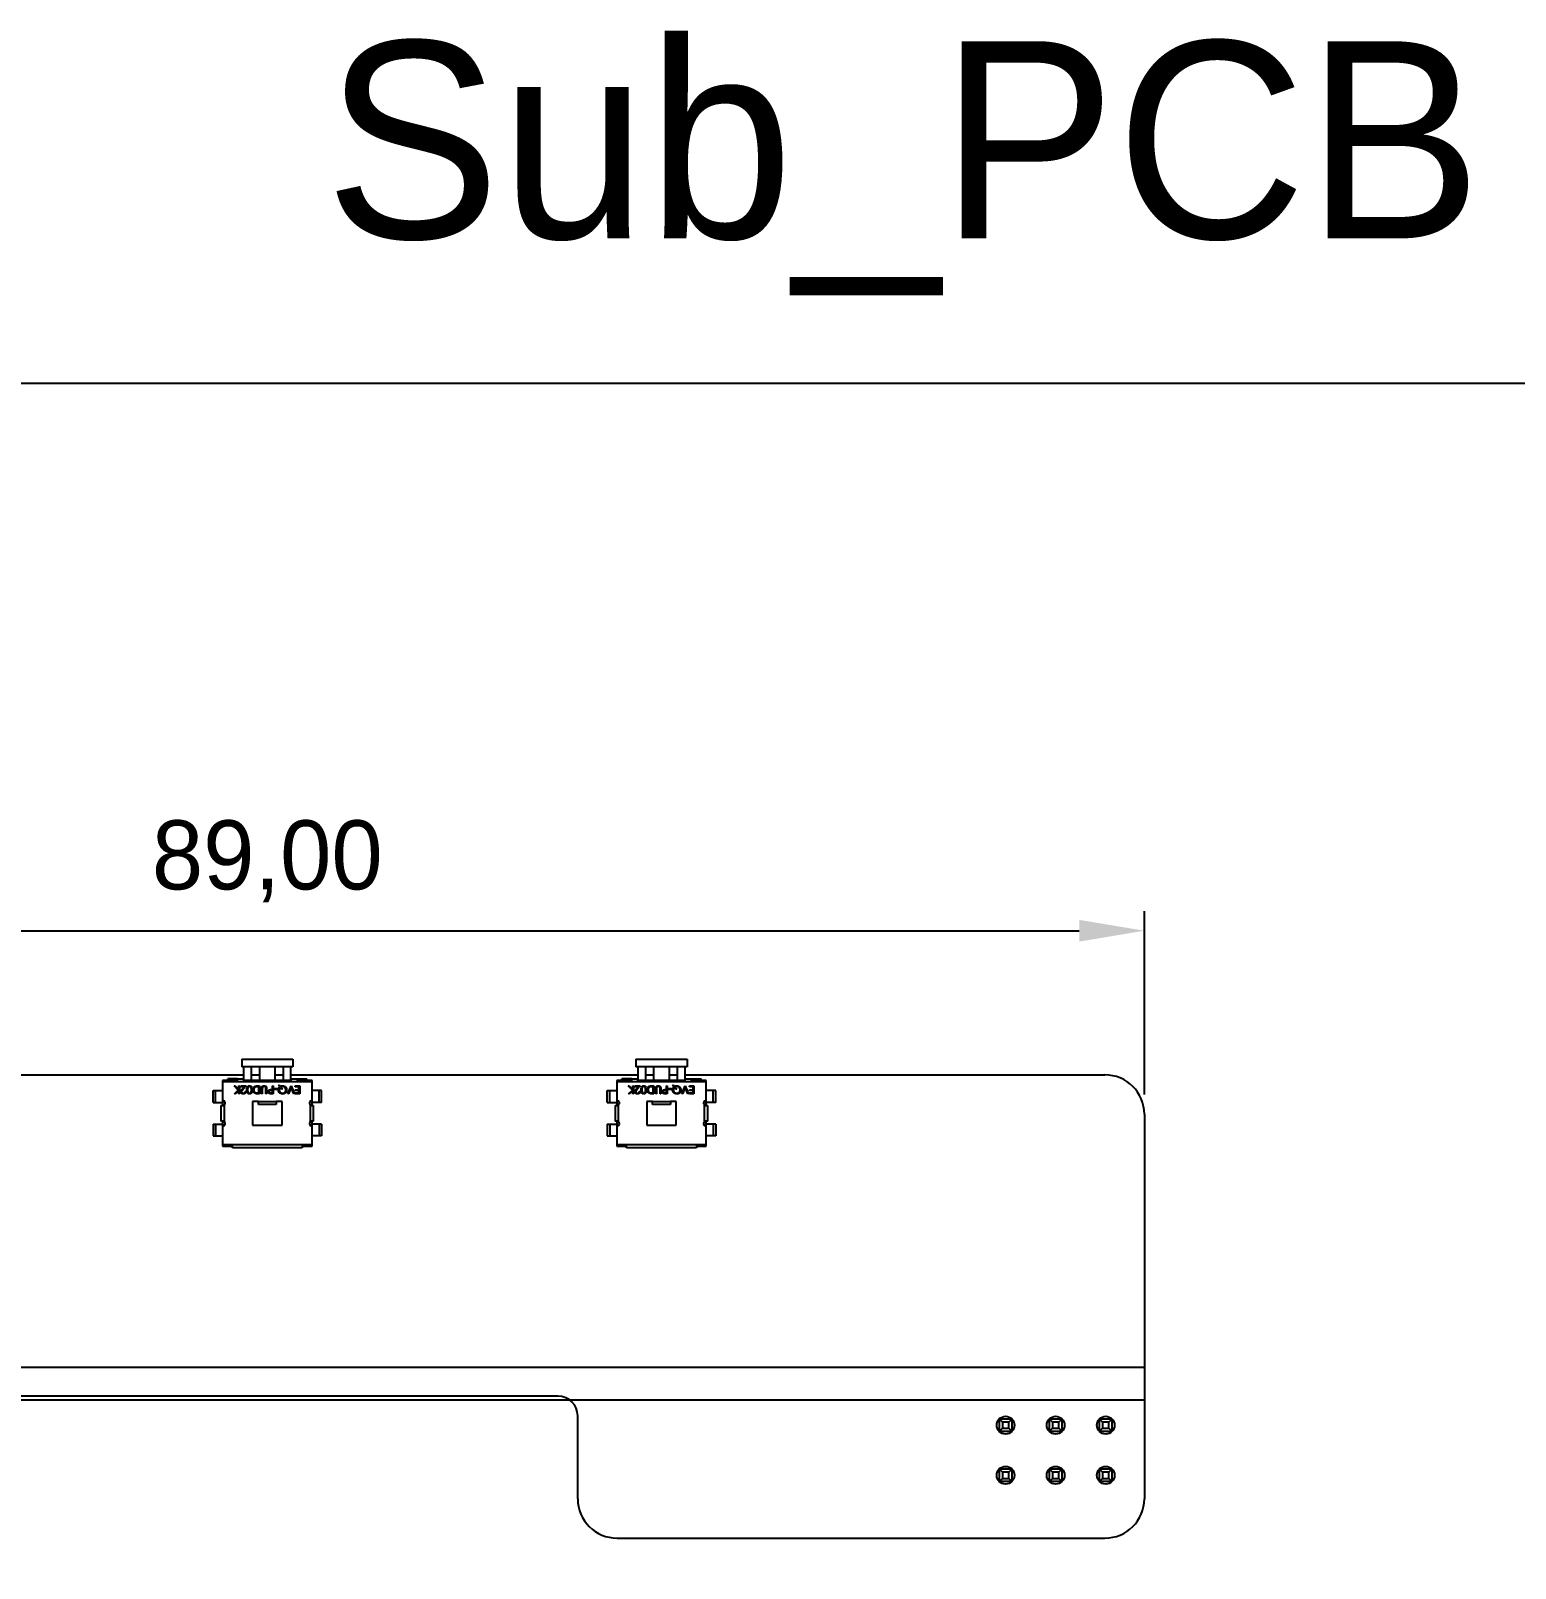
# Model space of a CAD drawing. Header units: millimetres. Extents: x -2 to 238, y 68 to 221.
# Drawn here: x 73.5 to 148.8, y 143.1 to 221.1 of the extents above; entities that cross this region are included whole.
import ezdxf

# ---------------------------------------------------------------- set-up
doc = ezdxf.new("R2010")
doc.units = ezdxf.units.MM
doc.header["$PDSIZE"] = -1
doc.linetypes.add('SLD-Solid', pattern=[0])
doc.styles.get("Standard").update_dxf_attribs({"font": 'GOTHIC.TTF'})
doc.dimstyles.new('ISO-25', dxfattribs={"dimtxt": 2.5, "dimasz": 2.5, "dimexe": 1.25, "dimexo": 0.625, "dimtad": 1, "dimtxsty": 'STANDARD', "dimcen": 2.5, "dimadec": 0, "dimazin": 0, "dimtfac": 1, "dimtmove": 0, "dimatfit": 3, "dimfxl": 1, "dimarcsym": 0})

# ---------------------------------------------------------------- blocks, each defined once
blk = doc.blocks.new('*D3')
at = {"color": 0, "lineweight": -2, "transparency": 16777216}
for p, q in [((40.992, 167.112), (40.992, 176.424)), ((129.992, 167.112), (129.992, 176.424)), ((44.294, 175.424), (126.69, 175.424))]:
    blk.add_line(p, q, dxfattribs=at)
at = {"color": 0, "transparency": 16777216}
for points in [[(44.294, 175.974), (44.294, 174.874), (40.992, 175.424)], [(126.69, 175.974), (126.69, 174.874), (129.992, 175.424)]]:
    blk.add_solid(points, dxfattribs=at)
at = {"layer": 'Defpoints', "color": 0, "transparency": 16777216}
for p in [(129.992, 175.424), (40.992, 166.112), (129.992, 166.112)]:
    blk.add_point(p, dxfattribs=at)
at = {"color": 0, "transparency": 16777216, "insert": (85.492, 178.947), "char_height": 3.5, "attachment_point": 5}
blk.add_mtext('89,00', dxfattribs=at)

msp = doc.modelspace()

# ---------------------------------------------------------------- linework, layer by layer
at = {"color": 7, "linetype": 'SLD-Solid', "lineweight": 25}
for p, q in [((84.192, 168.912), (86.792, 168.912)), ((84.192, 168.912), (84.192, 168.512)), ((86.792, 168.512), (84.192, 168.512)), ((84.292, 168.512), (84.292, 167.832)), ((84.692, 167.832), (84.692, 168.512)), ((85.092, 168.512), (85.092, 167.832)), ((85.892, 167.832), (85.892, 168.512)), ((86.292, 168.512), (86.292, 167.832)), ((86.692, 167.832), (86.692, 168.512)), ((86.792, 168.912), (86.792, 168.512)), ((104.192, 168.912), (106.792, 168.912)), ((104.192, 168.912), (104.192, 168.512)), ((106.792, 168.512), (104.192, 168.512)), ((104.292, 168.512), (104.292, 167.832)), ((104.692, 167.832), (104.692, 168.512)), ((105.092, 168.512), (105.092, 167.832)), ((105.892, 167.832), (105.892, 168.512)), ((106.292, 168.512), (106.292, 167.832)), ((106.692, 167.832), (106.692, 168.512)), ((106.792, 168.912), (106.792, 168.512)), ((66.692, 168.112), (84.292, 168.112)), ((83.982, 167.832), (83.222, 167.832)), ((83.222, 167.832), (83.222, 167.752)), ((83.222, 167.752), (83.222, 166.802)), ((83.982, 167.752), (83.222, 167.752)), ((83.482, 167.832), (83.482, 167.912)), ((83.982, 167.912), (83.482, 167.912)), ((83.982, 167.752), (83.982, 167.912)), ((83.982, 167.912), (84.282, 167.912)), ((84.282, 167.752), (83.982, 167.752)), ((84.282, 167.912), (84.282, 167.752)), ((86.702, 167.832), (84.282, 167.832)), ((86.702, 167.752), (84.282, 167.752)), ((84.692, 168.112), (85.092, 168.112)), ((85.892, 168.112), (86.292, 168.112)), ((86.692, 168.112), (104.292, 168.112)), ((86.702, 167.752), (86.702, 167.912)), ((86.702, 167.912), (87.002, 167.912)), ((87.002, 167.752), (86.702, 167.752)), ((87.002, 167.912), (87.002, 167.752)), ((87.002, 167.912), (87.502, 167.912)), ((87.762, 167.832), (87.002, 167.832)), ((87.762, 167.752), (87.002, 167.752)), ((87.502, 167.832), (87.502, 167.912)), ((87.762, 167.752), (87.762, 167.832)), ((87.762, 166.802), (87.762, 167.752)), ((103.982, 167.832), (103.222, 167.832)), ((103.222, 167.832), (103.222, 167.752)), ((103.222, 167.752), (103.222, 166.802)), ((103.982, 167.752), (103.222, 167.752)), ((103.482, 167.832), (103.482, 167.912)), ((103.982, 167.912), (103.482, 167.912)), ((103.982, 167.912), (104.282, 167.912)), ((103.982, 167.752), (103.982, 167.912)), ((104.282, 167.752), (103.982, 167.752)), ((104.282, 167.912), (104.282, 167.752)), ((106.702, 167.832), (104.282, 167.832)), ((106.702, 167.752), (104.282, 167.752)), ((104.692, 168.112), (105.092, 168.112)), ((105.892, 168.112), (106.292, 168.112)), ((106.692, 168.112), (127.992, 168.112)), ((106.702, 167.912), (107.002, 167.912)), ((106.702, 167.752), (106.702, 167.912)), ((107.002, 167.752), (106.702, 167.752)), ((107.002, 167.912), (107.002, 167.752)), ((107.002, 167.912), (107.502, 167.912)), ((107.762, 167.832), (107.002, 167.832)), ((107.762, 167.752), (107.002, 167.752)), ((107.502, 167.832), (107.502, 167.912)), ((107.762, 167.752), (107.762, 167.832)), ((107.762, 166.802), (107.762, 167.752)), ((82.74, 166.712), (82.74, 167.312)), ((82.74, 167.312), (82.87, 167.312)), ((82.87, 166.712), (82.87, 167.312)), ((82.87, 167.312), (83.222, 167.312)), ((83.805, 167.552), (83.853, 167.552)), ((84.017, 167.332), (83.805, 167.552)), ((83.821, 167.152), (84.017, 167.332)), ((83.872, 167.152), (83.821, 167.152)), ((83.853, 167.552), (84.039, 167.359)), ((84.039, 167.304), (83.872, 167.152)), ((84.039, 167.359), (84.039, 167.552)), ((84.039, 167.552), (84.074, 167.552)), ((84.039, 167.152), (84.039, 167.304)), ((84.074, 167.152), (84.039, 167.152)), ((84.074, 167.552), (84.074, 167.152)), ((84.146, 167.552), (84.418, 167.552)), ((84.146, 167.511), (84.146, 167.552)), ((84.332, 167.511), (84.146, 167.511)), ((84.232, 167.404), (84.332, 167.511)), ((84.418, 167.552), (84.263, 167.386)), ((84.367, 167.275), (84.403, 167.275)), ((84.976, 167.552), (85.1, 167.552)), ((85.064, 167.511), (85.018, 167.511)), ((85.1, 167.152), (85.019, 167.152)), ((85.036, 167.193), (85.064, 167.193)), ((85.064, 167.193), (85.064, 167.511)), ((85.1, 167.552), (85.1, 167.152)), ((85.203, 167.152), (85.203, 167.394)), ((85.239, 167.152), (85.203, 167.152)), ((85.239, 167.392), (85.239, 167.152)), ((85.423, 167.152), (85.423, 167.392)), ((85.459, 167.152), (85.423, 167.152)), ((85.459, 167.394), (85.459, 167.152)), ((85.678, 167.193), (85.751, 167.193)), ((85.751, 167.326), (85.681, 167.327)), ((85.787, 167.152), (85.709, 167.152)), ((85.723, 167.367), (85.751, 167.367)), ((85.751, 167.367), (85.751, 167.552)), ((85.751, 167.552), (85.787, 167.552)), ((85.751, 167.193), (85.751, 167.326)), ((85.787, 167.552), (85.787, 167.152)), ((85.854, 167.378), (85.854, 167.419)), ((85.854, 167.419), (86.008, 167.419)), ((86.008, 167.378), (85.854, 167.378)), ((86.008, 167.419), (86.008, 167.378)), ((86.059, 167.583), (86.104, 167.583)), ((86.121, 167.507), (86.059, 167.583)), ((86.104, 167.583), (86.148, 167.528)), ((86.218, 167.388), (86.145, 167.478)), ((86.173, 167.498), (86.263, 167.388)), ((86.263, 167.388), (86.218, 167.388)), ((86.526, 167.152), (86.695, 167.552)), ((86.564, 167.152), (86.526, 167.152)), ((86.698, 167.467), (86.564, 167.152)), ((86.695, 167.552), (86.7, 167.552)), ((86.831, 167.152), (86.698, 167.467)), ((86.7, 167.552), (86.869, 167.152)), ((86.869, 167.152), (86.831, 167.152)), ((86.91, 167.511), (86.91, 167.552)), ((86.91, 167.552), (87.136, 167.552)), ((87.1, 167.511), (86.91, 167.511)), ((86.91, 167.357), (87.1, 167.357)), ((86.91, 167.316), (86.91, 167.357)), ((87.1, 167.316), (86.91, 167.316)), ((86.91, 167.193), (87.1, 167.193)), ((86.91, 167.152), (86.91, 167.193)), ((87.136, 167.152), (86.91, 167.152)), ((87.1, 167.357), (87.1, 167.511)), ((87.1, 167.193), (87.1, 167.316)), ((87.136, 167.552), (87.136, 167.152)), ((88.115, 167.312), (87.762, 167.312)), ((88.115, 166.712), (88.115, 167.312)), ((88.245, 167.312), (88.115, 167.312)), ((88.245, 166.712), (88.245, 167.312)), ((102.74, 166.712), (102.74, 167.312)), ((102.74, 167.312), (102.87, 167.312)), ((102.87, 166.712), (102.87, 167.312)), ((102.87, 167.312), (103.222, 167.312)), ((103.805, 167.552), (103.853, 167.552)), ((104.017, 167.332), (103.805, 167.552)), ((103.821, 167.152), (104.017, 167.332)), ((103.872, 167.152), (103.821, 167.152)), ((103.853, 167.552), (104.039, 167.359)), ((104.039, 167.304), (103.872, 167.152)), ((104.039, 167.359), (104.039, 167.552)), ((104.039, 167.552), (104.074, 167.552)), ((104.039, 167.152), (104.039, 167.304)), ((104.074, 167.152), (104.039, 167.152)), ((104.074, 167.552), (104.074, 167.152)), ((104.146, 167.552), (104.418, 167.552)), ((104.146, 167.511), (104.146, 167.552)), ((104.332, 167.511), (104.146, 167.511)), ((104.232, 167.404), (104.332, 167.511)), ((104.418, 167.552), (104.263, 167.386)), ((104.367, 167.275), (104.403, 167.275)), ((104.976, 167.552), (105.1, 167.552)), ((105.064, 167.511), (105.018, 167.511)), ((105.1, 167.152), (105.019, 167.152)), ((105.036, 167.193), (105.064, 167.193)), ((105.064, 167.193), (105.064, 167.511)), ((105.1, 167.552), (105.1, 167.152)), ((105.203, 167.152), (105.203, 167.394)), ((105.239, 167.152), (105.203, 167.152)), ((105.239, 167.392), (105.239, 167.152)), ((105.423, 167.152), (105.423, 167.392)), ((105.459, 167.152), (105.423, 167.152)), ((105.459, 167.394), (105.459, 167.152)), ((105.678, 167.193), (105.751, 167.193)), ((105.751, 167.326), (105.681, 167.327)), ((105.787, 167.152), (105.709, 167.152)), ((105.723, 167.367), (105.751, 167.367)), ((105.751, 167.367), (105.751, 167.552)), ((105.751, 167.552), (105.787, 167.552)), ((105.751, 167.193), (105.751, 167.326)), ((105.787, 167.552), (105.787, 167.152)), ((105.854, 167.378), (105.854, 167.419)), ((105.854, 167.419), (106.008, 167.419)), ((106.008, 167.378), (105.854, 167.378)), ((106.008, 167.419), (106.008, 167.378)), ((106.059, 167.583), (106.104, 167.583)), ((106.121, 167.507), (106.059, 167.583)), ((106.104, 167.583), (106.148, 167.528)), ((106.218, 167.388), (106.145, 167.478)), ((106.173, 167.498), (106.263, 167.388)), ((106.263, 167.388), (106.218, 167.388)), ((106.526, 167.152), (106.695, 167.552)), ((106.564, 167.152), (106.526, 167.152)), ((106.698, 167.467), (106.564, 167.152)), ((106.695, 167.552), (106.7, 167.552)), ((106.831, 167.152), (106.698, 167.467)), ((106.7, 167.552), (106.869, 167.152)), ((106.869, 167.152), (106.831, 167.152)), ((106.91, 167.511), (106.91, 167.552)), ((106.91, 167.552), (107.136, 167.552)), ((107.1, 167.511), (106.91, 167.511)), ((106.91, 167.357), (107.1, 167.357)), ((106.91, 167.316), (106.91, 167.357)), ((107.1, 167.316), (106.91, 167.316)), ((106.91, 167.193), (107.1, 167.193)), ((106.91, 167.152), (106.91, 167.193)), ((107.136, 167.152), (106.91, 167.152)), ((107.1, 167.357), (107.1, 167.511)), ((107.1, 167.193), (107.1, 167.316)), ((107.136, 167.552), (107.136, 167.152)), ((108.115, 167.312), (107.762, 167.312)), ((108.115, 166.712), (108.115, 167.312)), ((108.245, 167.312), (108.115, 167.312)), ((108.245, 166.712), (108.245, 167.312)), ((82.74, 166.712), (82.87, 166.712)), ((82.87, 166.712), (83.222, 166.712)), ((83.142, 166.562), (83.142, 165.762)), ((83.142, 166.562), (83.262, 166.562)), ((83.222, 166.802), (83.222, 166.562)), ((83.262, 166.802), (83.222, 166.802)), ((83.302, 166.573), (83.302, 165.751)), ((83.342, 166.722), (83.342, 166.642)), ((85.042, 166.762), (84.742, 166.762)), ((84.742, 166.762), (84.742, 165.562)), ((85.042, 166.762), (85.942, 166.762)), ((85.042, 166.602), (85.042, 166.762)), ((85.942, 166.602), (85.042, 166.602)), ((86.242, 166.762), (85.942, 166.762)), ((85.942, 166.762), (85.942, 166.602)), ((86.242, 165.562), (86.242, 166.762)), ((87.642, 166.642), (87.642, 166.722)), ((87.682, 165.751), (87.682, 166.573)), ((87.762, 166.802), (87.722, 166.802)), ((87.722, 166.562), (87.842, 166.562)), ((87.762, 166.562), (87.762, 166.802)), ((88.115, 166.712), (87.762, 166.712)), ((87.842, 165.762), (87.842, 166.562)), ((88.245, 166.712), (88.115, 166.712)), ((102.74, 166.712), (102.87, 166.712)), ((102.87, 166.712), (103.222, 166.712)), ((103.142, 166.562), (103.142, 165.762)), ((103.142, 166.562), (103.262, 166.562)), ((103.222, 166.802), (103.222, 166.562)), ((103.262, 166.802), (103.222, 166.802)), ((103.302, 166.573), (103.302, 165.751)), ((103.342, 166.722), (103.342, 166.642)), ((105.042, 166.762), (104.742, 166.762)), ((104.742, 166.762), (104.742, 165.562)), ((105.042, 166.762), (105.942, 166.762)), ((105.042, 166.602), (105.042, 166.762)), ((105.942, 166.602), (105.042, 166.602)), ((106.242, 166.762), (105.942, 166.762)), ((105.942, 166.762), (105.942, 166.602)), ((106.242, 165.562), (106.242, 166.762)), ((107.642, 166.642), (107.642, 166.722)), ((107.682, 165.751), (107.682, 166.573)), ((107.762, 166.802), (107.722, 166.802)), ((107.722, 166.562), (107.842, 166.562)), ((107.762, 166.562), (107.762, 166.802)), ((108.115, 166.712), (107.762, 166.712)), ((107.842, 165.762), (107.842, 166.562)), ((108.245, 166.712), (108.115, 166.712)), ((82.74, 165.612), (82.74, 165.012)), ((82.74, 165.612), (82.87, 165.612)), ((82.87, 165.612), (82.87, 165.012)), ((82.87, 165.612), (83.222, 165.612)), ((83.262, 165.762), (83.142, 165.762)), ((83.222, 165.762), (83.222, 165.522)), ((83.222, 165.522), (83.222, 164.572)), ((83.222, 165.522), (83.262, 165.522)), ((83.342, 165.682), (83.342, 165.602)), ((84.742, 165.562), (86.242, 165.562)), ((87.642, 165.602), (87.642, 165.682)), ((87.842, 165.762), (87.722, 165.762)), ((87.722, 165.522), (87.762, 165.522)), ((87.762, 165.522), (87.762, 165.762)), ((88.115, 165.612), (87.762, 165.612)), ((87.762, 164.572), (87.762, 165.522)), ((88.115, 165.612), (88.115, 165.012)), ((88.245, 165.612), (88.115, 165.612)), ((88.245, 165.612), (88.245, 165.012)), ((102.74, 165.612), (102.74, 165.012)), ((102.74, 165.612), (102.87, 165.612)), ((102.87, 165.612), (102.87, 165.012)), ((102.87, 165.612), (103.222, 165.612)), ((103.262, 165.762), (103.142, 165.762)), ((103.222, 165.762), (103.222, 165.522)), ((103.222, 165.522), (103.222, 164.572)), ((103.222, 165.522), (103.262, 165.522)), ((103.342, 165.682), (103.342, 165.602)), ((104.742, 165.562), (106.242, 165.562)), ((107.642, 165.602), (107.642, 165.682)), ((107.842, 165.762), (107.722, 165.762)), ((107.722, 165.522), (107.762, 165.522)), ((107.762, 165.522), (107.762, 165.762)), ((108.115, 165.612), (107.762, 165.612)), ((107.762, 164.572), (107.762, 165.522)), ((108.115, 165.612), (108.115, 165.012)), ((108.245, 165.612), (108.115, 165.612)), ((108.245, 165.612), (108.245, 165.012)), ((129.992, 166.112), (129.992, 146.612)), ((82.74, 165.012), (82.87, 165.012)), ((82.87, 165.012), (83.222, 165.012)), ((83.222, 164.572), (83.222, 164.492)), ((83.222, 164.572), (83.722, 164.572)), ((83.722, 164.572), (87.262, 164.572)), ((83.722, 164.412), (83.722, 164.572)), ((87.262, 164.572), (87.762, 164.572)), ((87.262, 164.572), (87.262, 164.412)), ((88.115, 165.012), (87.762, 165.012)), ((87.762, 164.492), (87.762, 164.572)), ((88.245, 165.012), (88.115, 165.012)), ((102.74, 165.012), (102.87, 165.012)), ((102.87, 165.012), (103.222, 165.012)), ((103.222, 164.572), (103.222, 164.492)), ((103.222, 164.572), (103.722, 164.572)), ((103.722, 164.572), (107.262, 164.572)), ((103.722, 164.412), (103.722, 164.572)), ((107.262, 164.572), (107.762, 164.572)), ((107.262, 164.572), (107.262, 164.412)), ((108.115, 165.012), (107.762, 165.012)), ((107.762, 164.492), (107.762, 164.572)), ((108.245, 165.012), (108.115, 165.012)), ((83.222, 164.492), (83.722, 164.492)), ((87.262, 164.412), (83.722, 164.412)), ((87.262, 164.492), (87.762, 164.492)), ((103.222, 164.492), (103.722, 164.492)), ((107.262, 164.412), (103.722, 164.412)), ((107.262, 164.492), (107.762, 164.492)), ((100.242, 151.812), (70.742, 151.812)), ((101.242, 146.612), (101.242, 150.812)), ((122.635, 150.025), (122.635, 150.66)), ((122.794, 150.501), (122.635, 150.66)), ((122.635, 150.66), (123.27, 150.66)), ((123.27, 150.66), (123.111, 150.501)), ((123.27, 150.66), (123.27, 150.025)), ((125.175, 150.025), (125.175, 150.66)), ((125.334, 150.501), (125.175, 150.66)), ((125.175, 150.66), (125.81, 150.66)), ((125.81, 150.66), (125.651, 150.501)), ((125.81, 150.66), (125.81, 150.025)), ((127.715, 150.025), (127.715, 150.66)), ((127.874, 150.501), (127.715, 150.66)), ((127.715, 150.66), (128.35, 150.66)), ((128.35, 150.66), (128.191, 150.501)), ((128.35, 150.66), (128.35, 150.025)), ((122.635, 150.025), (122.794, 150.183)), ((123.27, 150.025), (122.635, 150.025)), ((122.794, 150.501), (122.794, 150.183)), ((123.111, 150.501), (122.794, 150.501)), ((122.794, 150.183), (123.111, 150.183)), ((123.111, 150.183), (123.111, 150.501)), ((123.111, 150.183), (123.27, 150.025)), ((125.175, 150.025), (125.334, 150.183)), ((125.81, 150.025), (125.175, 150.025)), ((125.334, 150.501), (125.334, 150.183)), ((125.651, 150.501), (125.334, 150.501)), ((125.334, 150.183), (125.651, 150.183)), ((125.651, 150.183), (125.651, 150.501)), ((125.651, 150.183), (125.81, 150.025)), ((127.715, 150.025), (127.874, 150.183)), ((128.35, 150.025), (127.715, 150.025)), ((127.874, 150.501), (127.874, 150.183)), ((128.191, 150.501), (127.874, 150.501)), ((127.874, 150.183), (128.191, 150.183)), ((128.191, 150.183), (128.191, 150.501)), ((128.191, 150.183), (128.35, 150.025)), ((122.635, 147.485), (122.635, 148.12)), ((122.794, 147.961), (122.635, 148.12)), ((122.635, 148.12), (123.27, 148.12)), ((122.635, 147.485), (122.794, 147.643)), ((123.27, 147.485), (122.635, 147.485)), ((122.794, 147.961), (122.794, 147.643)), ((123.111, 147.961), (122.794, 147.961)), ((122.794, 147.643), (123.111, 147.643)), ((123.27, 148.12), (123.111, 147.961)), ((123.111, 147.643), (123.111, 147.961)), ((123.111, 147.643), (123.27, 147.485)), ((123.27, 148.12), (123.27, 147.485)), ((125.175, 148.12), (125.81, 148.12)), ((125.334, 147.961), (125.175, 148.12)), ((125.175, 147.485), (125.175, 148.12)), ((125.175, 147.485), (125.334, 147.643)), ((125.81, 147.485), (125.175, 147.485)), ((125.651, 147.961), (125.334, 147.961)), ((125.334, 147.961), (125.334, 147.643)), ((125.334, 147.643), (125.651, 147.643)), ((125.81, 148.12), (125.651, 147.961)), ((125.651, 147.643), (125.651, 147.961)), ((125.651, 147.643), (125.81, 147.485)), ((125.81, 148.12), (125.81, 147.485)), ((127.715, 147.485), (127.715, 148.12)), ((127.874, 147.961), (127.715, 148.12)), ((127.715, 148.12), (128.35, 148.12)), ((127.715, 147.485), (127.874, 147.643)), ((128.35, 147.485), (127.715, 147.485)), ((127.874, 147.961), (127.874, 147.643)), ((128.191, 147.961), (127.874, 147.961)), ((127.874, 147.643), (128.191, 147.643)), ((128.35, 148.12), (128.191, 147.961)), ((128.191, 147.643), (128.191, 147.961)), ((128.191, 147.643), (128.35, 147.485)), ((128.35, 148.12), (128.35, 147.485)), ((103.242, 144.612), (127.992, 144.612))]:
    msp.add_line(p, q, dxfattribs=at)
at = {"color": 1, "linetype": 'SLD-Solid', "lineweight": 25}
for p, q in [((129.992, 153.262), (40.992, 153.262)), ((129.992, 151.612), (40.992, 151.612))]:
    msp.add_line(p, q, dxfattribs=at)
at = {"color": 3}
msp.add_lwpolyline([(-1.834, 203.202), (237.625, 203.202), (237.625, 68.301), (-1.834, 68.301)], close=True, dxfattribs=at)
at = {"color": 7, "linetype": 'SLD-Solid', "lineweight": 25}
for centre in [(122.952, 150.342), (125.492, 150.342), (128.032, 150.342), (122.952, 147.802), (125.492, 147.802), (128.032, 147.802)]:
    msp.add_circle(centre, 0.45, dxfattribs=at)
for centre, radius, start, end in [((127.992, 166.112), 2, 0, 90), ((83.262, 166.722), 0.08, 0, 90), ((83.262, 166.642), 0.08, 300, 0), ((87.722, 166.722), 0.08, 90, 180), ((87.722, 166.642), 0.08, 180, 240), ((103.262, 166.722), 0.08, 0, 90), ((103.262, 166.642), 0.08, 300, 0), ((107.722, 166.722), 0.08, 90, 180), ((107.722, 166.642), 0.08, 180, 240), ((83.262, 165.602), 0.08, 270, 0), ((83.262, 165.682), 0.08, 0, 60), ((87.722, 165.682), 0.08, 120, 180), ((87.722, 165.602), 0.08, 180, 270), ((103.262, 165.602), 0.08, 270, 0), ((103.262, 165.682), 0.08, 0, 60), ((107.722, 165.682), 0.08, 120, 180), ((107.722, 165.602), 0.08, 180, 270), ((100.242, 150.812), 1, 0, 90), ((103.242, 146.612), 2, 180, 270), ((127.992, 146.612), 2, 270, 0)]:
    msp.add_arc(centre, radius, start, end, dxfattribs=at)
for points, knots in [([(84.151, 167.261), (84.153, 167.277), (84.156, 167.308), (84.188, 167.356), (84.216, 167.386), (84.232, 167.404)], [0, 0, 0, 0, 0.279289, 0.559155, 1, 1, 1, 1]), ([(84.272, 167.142), (84.254, 167.143), (84.219, 167.147), (84.179, 167.179), (84.155, 167.219), (84.153, 167.247), (84.151, 167.261)], [0, 0, 0, 0, 0.2798916, 0.5592259, 0.7795839, 1, 1, 1, 1]), ([(84.263, 167.386), (84.244, 167.367), (84.217, 167.339), (84.19, 167.297), (84.188, 167.275), (84.187, 167.264)], [0, 0, 0, 0, 0.560717, 0.780533, 1, 1, 1, 1]), ([(84.187, 167.264), (84.189, 167.252), (84.192, 167.227), (84.217, 167.201), (84.245, 167.185), (84.264, 167.184), (84.274, 167.183)], [0, 0, 0, 0, 0.279125, 0.558978, 0.779349, 1, 1, 1, 1]), ([(84.403, 167.275), (84.4, 167.256), (84.396, 167.217), (84.362, 167.172), (84.318, 167.146), (84.288, 167.143), (84.272, 167.142)], [0, 0, 0, 0, 0.280027, 0.559513, 0.779668, 1, 1, 1, 1]), ([(84.274, 167.183), (84.288, 167.184), (84.315, 167.187), (84.346, 167.212), (84.362, 167.243), (84.365, 167.264), (84.367, 167.275)], [0, 0, 0, 0, 0.2797, 0.558849, 0.779177, 1, 1, 1, 1]), ([(84.454, 167.352), (84.456, 167.4), (84.46, 167.472), (84.514, 167.538), (84.557, 167.559), (84.58, 167.561), (84.592, 167.562)], [0, 0, 0, 0, 0.499407, 0.748742, 0.874372, 1, 1, 1, 1]), ([(84.592, 167.142), (84.58, 167.143), (84.557, 167.145), (84.514, 167.165), (84.46, 167.232), (84.456, 167.304), (84.454, 167.352)], [0, 0, 0, 0, 0.1256, 0.251196, 0.50058, 1, 1, 1, 1]), ([(84.505, 167.453), (84.5, 167.434), (84.491, 167.401), (84.49, 167.367), (84.49, 167.352)], [0, 0, 0, 0, 0.559604, 1, 1, 1, 1]), ([(84.49, 167.352), (84.491, 167.315), (84.494, 167.259), (84.531, 167.204), (84.563, 167.186), (84.582, 167.184), (84.591, 167.183)], [0, 0, 0, 0, 0.500071, 0.74902, 0.874598, 1, 1, 1, 1]), ([(84.591, 167.521), (84.58, 167.52), (84.558, 167.517), (84.524, 167.494), (84.512, 167.468), (84.505, 167.453)], [0, 0, 0, 0, 0.280258, 0.560783, 1, 1, 1, 1]), ([(84.69, 167.352), (84.69, 167.389), (84.689, 167.445), (84.651, 167.5), (84.618, 167.518), (84.6, 167.52), (84.591, 167.521)], [0, 0, 0, 0, 0.500292, 0.749085, 0.874605, 1, 1, 1, 1]), ([(84.591, 167.183), (84.6, 167.184), (84.618, 167.186), (84.643, 167.2), (84.662, 167.219), (84.689, 167.268), (84.689, 167.315), (84.69, 167.352)], [0, 0, 0, 0, 0.125139, 0.250419, 0.375518, 0.500847, 1, 1, 1, 1]), ([(84.592, 167.562), (84.604, 167.561), (84.627, 167.559), (84.669, 167.538), (84.722, 167.471), (84.724, 167.4), (84.726, 167.352)], [0, 0, 0, 0, 0.125551, 0.251091, 0.500251, 1, 1, 1, 1]), ([(84.726, 167.352), (84.724, 167.304), (84.722, 167.245), (84.685, 167.185), (84.659, 167.161), (84.627, 167.145), (84.604, 167.143), (84.592, 167.142)], [0, 0, 0, 0, 0.498701, 0.624176, 0.749468, 0.874746, 1, 1, 1, 1]), ([(84.772, 167.357), (84.775, 167.387), (84.781, 167.447), (84.832, 167.519), (84.905, 167.55), (84.952, 167.551), (84.976, 167.552)], [0, 0, 0, 0, 0.280123, 0.559247, 0.778837, 1, 1, 1, 1]), ([(84.892, 167.166), (84.872, 167.176), (84.831, 167.196), (84.782, 167.263), (84.776, 167.322), (84.772, 167.357)], [0, 0, 0, 0, 0.280264, 0.5607142, 1, 1, 1, 1]), ([(84.904, 167.501), (84.888, 167.494), (84.856, 167.48), (84.816, 167.429), (84.811, 167.384), (84.808, 167.357)], [0, 0, 0, 0, 0.280536, 0.561015, 1, 1, 1, 1]), ([(84.808, 167.357), (84.809, 167.338), (84.812, 167.301), (84.836, 167.254), (84.872, 167.22), (84.899, 167.21), (84.913, 167.204)], [0, 0, 0, 0, 0.28018, 0.559763, 0.779795, 1, 1, 1, 1]), ([(85.019, 167.152), (84.995, 167.152), (84.952, 167.152), (84.911, 167.162), (84.892, 167.166)], [0, 0, 0, 0, 0.560444, 1, 1, 1, 1]), ([(85.018, 167.511), (84.997, 167.511), (84.958, 167.511), (84.921, 167.504), (84.904, 167.501)], [0, 0, 0, 0, 0.560426, 1, 1, 1, 1]), ([(84.913, 167.204), (84.936, 167.2), (84.977, 167.193), (85.018, 167.193), (85.036, 167.193)], [0, 0, 0, 0, 0.559541, 1, 1, 1, 1]), ([(85.203, 167.394), (85.203, 167.416), (85.204, 167.46), (85.228, 167.519), (85.274, 167.557), (85.309, 167.56), (85.327, 167.562)], [0, 0, 0, 0, 0.281656, 0.560112, 0.78008, 1, 1, 1, 1]), ([(85.243, 167.454), (85.241, 167.442), (85.238, 167.422), (85.239, 167.401), (85.239, 167.392)], [0, 0, 0, 0, 0.559629, 1, 1, 1, 1]), ([(85.329, 167.521), (85.318, 167.52), (85.296, 167.518), (85.269, 167.501), (85.251, 167.479), (85.245, 167.462), (85.243, 167.454)], [0, 0, 0, 0, 0.2797872, 0.5593769, 0.7795713, 1, 1, 1, 1]), ([(85.327, 167.562), (85.342, 167.561), (85.372, 167.559), (85.411, 167.539), (85.439, 167.511), (85.448, 167.489), (85.452, 167.478)], [0, 0, 0, 0, 0.280221, 0.559913, 0.779953, 1, 1, 1, 1]), ([(85.422, 167.445), (85.419, 167.457), (85.414, 167.482), (85.38, 167.513), (85.348, 167.518), (85.329, 167.521)], [0, 0, 0, 0, 0.281054, 0.56082, 1, 1, 1, 1]), ([(85.423, 167.392), (85.423, 167.402), (85.423, 167.419), (85.422, 167.437), (85.422, 167.445)], [0, 0, 0, 0, 0.560125, 1, 1, 1, 1]), ([(85.452, 167.478), (85.454, 167.462), (85.459, 167.434), (85.459, 167.406), (85.459, 167.394)], [0, 0, 0, 0, 0.5595021, 1, 1, 1, 1]), ([(85.541, 167.259), (85.542, 167.273), (85.544, 167.299), (85.564, 167.331), (85.591, 167.352), (85.611, 167.358), (85.621, 167.361)], [0, 0, 0, 0, 0.2801, 0.559322, 0.779457, 1, 1, 1, 1]), ([(85.618, 167.158), (85.606, 167.162), (85.581, 167.171), (85.556, 167.198), (85.543, 167.229), (85.542, 167.249), (85.541, 167.259)], [0, 0, 0, 0, 0.279706, 0.559383, 0.779506, 1, 1, 1, 1]), ([(85.681, 167.327), (85.657, 167.327), (85.626, 167.327), (85.597, 167.307), (85.582, 167.289), (85.579, 167.271), (85.577, 167.259)], [0, 0, 0, 0, 0.499721, 0.625352, 0.751085, 1, 1, 1, 1]), ([(85.577, 167.259), (85.579, 167.248), (85.582, 167.231), (85.596, 167.213), (85.625, 167.192), (85.654, 167.193), (85.678, 167.193)], [0, 0, 0, 0, 0.248969, 0.374731, 0.500384, 1, 1, 1, 1]), ([(85.709, 167.152), (85.692, 167.152), (85.661, 167.152), (85.631, 167.156), (85.618, 167.158)], [0, 0, 0, 0, 0.560314, 1, 1, 1, 1]), ([(85.621, 167.361), (85.64, 167.363), (85.674, 167.367), (85.708, 167.367), (85.723, 167.367)], [0, 0, 0, 0, 0.5596941, 1, 1, 1, 1]), ([(86.054, 167.352), (86.057, 167.385), (86.064, 167.444), (86.103, 167.488), (86.121, 167.507)], [0, 0, 0, 0, 0.55904, 1, 1, 1, 1]), ([(86.265, 167.142), (86.233, 167.145), (86.171, 167.152), (86.102, 167.209), (86.06, 167.279), (86.056, 167.328), (86.054, 167.352)], [0, 0, 0, 0, 0.279648, 0.5593, 0.779536, 1, 1, 1, 1]), ([(86.145, 167.478), (86.127, 167.457), (86.096, 167.42), (86.092, 167.373), (86.09, 167.351)], [0, 0, 0, 0, 0.559297, 1, 1, 1, 1]), ([(86.09, 167.351), (86.093, 167.326), (86.099, 167.275), (86.148, 167.221), (86.205, 167.189), (86.245, 167.185), (86.264, 167.183)], [0, 0, 0, 0, 0.279456, 0.558873, 0.779513, 1, 1, 1, 1]), ([(86.148, 167.528), (86.168, 167.539), (86.204, 167.559), (86.245, 167.561), (86.263, 167.562)], [0, 0, 0, 0, 0.5596612, 1, 1, 1, 1]), ([(86.262, 167.521), (86.244, 167.52), (86.213, 167.518), (86.185, 167.504), (86.173, 167.498)], [0, 0, 0, 0, 0.559844, 1, 1, 1, 1]), ([(86.439, 167.354), (86.435, 167.379), (86.429, 167.43), (86.379, 167.484), (86.322, 167.516), (86.282, 167.52), (86.262, 167.521)], [0, 0, 0, 0, 0.27931, 0.558982, 0.779421, 1, 1, 1, 1]), ([(86.263, 167.562), (86.294, 167.559), (86.356, 167.552), (86.425, 167.495), (86.468, 167.427), (86.472, 167.378), (86.474, 167.354)], [0, 0, 0, 0, 0.279688, 0.559369, 0.779633, 1, 1, 1, 1]), ([(86.264, 167.183), (86.29, 167.186), (86.34, 167.192), (86.398, 167.237), (86.433, 167.294), (86.437, 167.334), (86.439, 167.354)], [0, 0, 0, 0, 0.279707, 0.559355, 0.779639, 1, 1, 1, 1]), ([(86.474, 167.354), (86.471, 167.323), (86.463, 167.261), (86.408, 167.19), (86.338, 167.149), (86.289, 167.144), (86.265, 167.142)], [0, 0, 0, 0, 0.279683, 0.559261, 0.779599, 1, 1, 1, 1]), ([(104.151, 167.261), (104.153, 167.277), (104.156, 167.308), (104.188, 167.356), (104.216, 167.386), (104.232, 167.404)], [0, 0, 0, 0, 0.279287, 0.559154, 1, 1, 1, 1]), ([(104.272, 167.142), (104.254, 167.143), (104.219, 167.147), (104.179, 167.179), (104.155, 167.219), (104.153, 167.247), (104.151, 167.261)], [0, 0, 0, 0, 0.279884, 0.559222, 0.779584, 1, 1, 1, 1]), ([(104.263, 167.386), (104.244, 167.367), (104.217, 167.339), (104.19, 167.297), (104.188, 167.275), (104.187, 167.264)], [0, 0, 0, 0, 0.560714, 0.780531, 1, 1, 1, 1]), ([(104.187, 167.264), (104.189, 167.252), (104.192, 167.227), (104.217, 167.201), (104.245, 167.185), (104.264, 167.184), (104.274, 167.183)], [0, 0, 0, 0, 0.279125, 0.558972, 0.779342, 1, 1, 1, 1]), ([(104.403, 167.275), (104.4, 167.256), (104.396, 167.217), (104.362, 167.172), (104.318, 167.146), (104.288, 167.143), (104.272, 167.142)], [0, 0, 0, 0, 0.2800269, 0.5595094, 0.7796683, 1, 1, 1, 1]), ([(104.274, 167.183), (104.288, 167.184), (104.315, 167.187), (104.346, 167.212), (104.362, 167.243), (104.365, 167.264), (104.367, 167.275)], [0, 0, 0, 0, 0.279706, 0.55885, 0.779176, 1, 1, 1, 1]), ([(104.454, 167.352), (104.456, 167.4), (104.46, 167.472), (104.514, 167.538), (104.557, 167.559), (104.58, 167.561), (104.592, 167.562)], [0, 0, 0, 0, 0.499409, 0.748742, 0.874372, 1, 1, 1, 1]), ([(104.592, 167.142), (104.58, 167.143), (104.557, 167.145), (104.514, 167.165), (104.46, 167.232), (104.456, 167.304), (104.454, 167.352)], [0, 0, 0, 0, 0.125596, 0.251192, 0.500579, 1, 1, 1, 1]), ([(104.505, 167.453), (104.5, 167.434), (104.491, 167.401), (104.49, 167.367), (104.49, 167.352)], [0, 0, 0, 0, 0.5596046, 1, 1, 1, 1]), ([(104.49, 167.352), (104.491, 167.315), (104.494, 167.259), (104.531, 167.204), (104.563, 167.186), (104.582, 167.184), (104.591, 167.183)], [0, 0, 0, 0, 0.500072, 0.749019, 0.874596, 1, 1, 1, 1]), ([(104.591, 167.521), (104.58, 167.52), (104.558, 167.517), (104.524, 167.494), (104.512, 167.468), (104.505, 167.453)], [0, 0, 0, 0, 0.280259, 0.560786, 1, 1, 1, 1]), ([(104.69, 167.352), (104.69, 167.389), (104.689, 167.445), (104.651, 167.5), (104.618, 167.518), (104.6, 167.52), (104.591, 167.521)], [0, 0, 0, 0, 0.500293, 0.749086, 0.874604, 1, 1, 1, 1]), ([(104.591, 167.183), (104.6, 167.184), (104.618, 167.186), (104.643, 167.2), (104.662, 167.219), (104.689, 167.268), (104.689, 167.315), (104.69, 167.352)], [0, 0, 0, 0, 0.1251371, 0.2504175, 0.3755154, 0.5008465, 1, 1, 1, 1]), ([(104.592, 167.562), (104.604, 167.561), (104.627, 167.559), (104.669, 167.538), (104.722, 167.471), (104.724, 167.4), (104.726, 167.352)], [0, 0, 0, 0, 0.12555, 0.251091, 0.50025, 1, 1, 1, 1]), ([(104.726, 167.352), (104.724, 167.304), (104.722, 167.245), (104.685, 167.185), (104.659, 167.161), (104.627, 167.145), (104.604, 167.143), (104.592, 167.142)], [0, 0, 0, 0, 0.498699, 0.624174, 0.749469, 0.874742, 1, 1, 1, 1]), ([(104.772, 167.357), (104.775, 167.387), (104.781, 167.447), (104.832, 167.519), (104.905, 167.55), (104.952, 167.551), (104.976, 167.552)], [0, 0, 0, 0, 0.280122, 0.559247, 0.778838, 1, 1, 1, 1]), ([(104.892, 167.166), (104.872, 167.176), (104.831, 167.196), (104.782, 167.263), (104.776, 167.322), (104.772, 167.357)], [0, 0, 0, 0, 0.280263, 0.560715, 1, 1, 1, 1]), ([(104.904, 167.501), (104.888, 167.494), (104.856, 167.48), (104.816, 167.429), (104.811, 167.384), (104.808, 167.357)], [0, 0, 0, 0, 0.280538, 0.561011, 1, 1, 1, 1]), ([(104.808, 167.357), (104.809, 167.338), (104.812, 167.301), (104.836, 167.254), (104.872, 167.22), (104.899, 167.21), (104.913, 167.204)], [0, 0, 0, 0, 0.280181, 0.559765, 0.779803, 1, 1, 1, 1]), ([(105.019, 167.152), (104.995, 167.152), (104.952, 167.152), (104.911, 167.162), (104.892, 167.166)], [0, 0, 0, 0, 0.56045, 1, 1, 1, 1]), ([(105.018, 167.511), (104.997, 167.511), (104.958, 167.511), (104.921, 167.504), (104.904, 167.501)], [0, 0, 0, 0, 0.560425, 1, 1, 1, 1]), ([(104.913, 167.204), (104.936, 167.2), (104.977, 167.193), (105.018, 167.193), (105.036, 167.193)], [0, 0, 0, 0, 0.559547, 1, 1, 1, 1]), ([(105.203, 167.394), (105.203, 167.416), (105.204, 167.46), (105.228, 167.519), (105.274, 167.557), (105.309, 167.56), (105.327, 167.562)], [0, 0, 0, 0, 0.281656, 0.560111, 0.780077, 1, 1, 1, 1]), ([(105.243, 167.454), (105.241, 167.442), (105.238, 167.422), (105.239, 167.401), (105.239, 167.392)], [0, 0, 0, 0, 0.55963, 1, 1, 1, 1]), ([(105.329, 167.521), (105.318, 167.52), (105.296, 167.518), (105.269, 167.501), (105.251, 167.479), (105.245, 167.462), (105.243, 167.454)], [0, 0, 0, 0, 0.2797879, 0.5593774, 0.779573, 1, 1, 1, 1]), ([(105.327, 167.562), (105.342, 167.561), (105.372, 167.559), (105.411, 167.539), (105.439, 167.511), (105.448, 167.489), (105.452, 167.478)], [0, 0, 0, 0, 0.280222, 0.559913, 0.779953, 1, 1, 1, 1]), ([(105.422, 167.445), (105.419, 167.457), (105.414, 167.482), (105.38, 167.513), (105.348, 167.518), (105.329, 167.521)], [0, 0, 0, 0, 0.28105, 0.560816, 1, 1, 1, 1]), ([(105.423, 167.392), (105.423, 167.402), (105.423, 167.419), (105.422, 167.437), (105.422, 167.445)], [0, 0, 0, 0, 0.560125, 1, 1, 1, 1]), ([(105.452, 167.478), (105.454, 167.462), (105.459, 167.434), (105.459, 167.406), (105.459, 167.394)], [0, 0, 0, 0, 0.559503, 1, 1, 1, 1]), ([(105.541, 167.259), (105.542, 167.273), (105.544, 167.299), (105.564, 167.331), (105.591, 167.352), (105.611, 167.358), (105.621, 167.361)], [0, 0, 0, 0, 0.2801, 0.559318, 0.779462, 1, 1, 1, 1]), ([(105.618, 167.158), (105.606, 167.162), (105.581, 167.171), (105.556, 167.198), (105.543, 167.229), (105.542, 167.249), (105.541, 167.259)], [0, 0, 0, 0, 0.279703, 0.55938, 0.779505, 1, 1, 1, 1]), ([(105.681, 167.327), (105.657, 167.327), (105.626, 167.327), (105.597, 167.307), (105.582, 167.289), (105.579, 167.271), (105.577, 167.259)], [0, 0, 0, 0, 0.49972, 0.625352, 0.751088, 1, 1, 1, 1]), ([(105.577, 167.259), (105.579, 167.248), (105.582, 167.231), (105.596, 167.213), (105.625, 167.192), (105.654, 167.193), (105.678, 167.193)], [0, 0, 0, 0, 0.248968, 0.374732, 0.500382, 1, 1, 1, 1]), ([(105.709, 167.152), (105.692, 167.152), (105.661, 167.152), (105.631, 167.156), (105.618, 167.158)], [0, 0, 0, 0, 0.560311, 1, 1, 1, 1]), ([(105.621, 167.361), (105.64, 167.363), (105.674, 167.367), (105.708, 167.367), (105.723, 167.367)], [0, 0, 0, 0, 0.559691, 1, 1, 1, 1]), ([(106.054, 167.352), (106.057, 167.385), (106.064, 167.444), (106.103, 167.488), (106.121, 167.507)], [0, 0, 0, 0, 0.55904, 1, 1, 1, 1]), ([(106.265, 167.142), (106.233, 167.145), (106.171, 167.152), (106.102, 167.209), (106.06, 167.279), (106.056, 167.328), (106.054, 167.352)], [0, 0, 0, 0, 0.279651, 0.559302, 0.779538, 1, 1, 1, 1]), ([(106.145, 167.478), (106.127, 167.457), (106.096, 167.42), (106.092, 167.373), (106.09, 167.351)], [0, 0, 0, 0, 0.5593, 1, 1, 1, 1]), ([(106.09, 167.351), (106.093, 167.326), (106.099, 167.275), (106.148, 167.221), (106.205, 167.189), (106.245, 167.185), (106.264, 167.183)], [0, 0, 0, 0, 0.2794542, 0.5588703, 0.7795082, 1, 1, 1, 1]), ([(106.148, 167.528), (106.168, 167.539), (106.204, 167.559), (106.245, 167.561), (106.263, 167.562)], [0, 0, 0, 0, 0.559655, 1, 1, 1, 1]), ([(106.262, 167.521), (106.244, 167.52), (106.213, 167.518), (106.185, 167.504), (106.173, 167.498)], [0, 0, 0, 0, 0.559848, 1, 1, 1, 1]), ([(106.439, 167.354), (106.435, 167.379), (106.429, 167.43), (106.379, 167.484), (106.322, 167.516), (106.282, 167.52), (106.262, 167.521)], [0, 0, 0, 0, 0.27931, 0.558985, 0.779423, 1, 1, 1, 1]), ([(106.263, 167.562), (106.294, 167.559), (106.356, 167.552), (106.425, 167.495), (106.468, 167.427), (106.472, 167.378), (106.474, 167.354)], [0, 0, 0, 0, 0.279688, 0.559369, 0.779633, 1, 1, 1, 1]), ([(106.264, 167.183), (106.29, 167.186), (106.34, 167.192), (106.398, 167.237), (106.433, 167.294), (106.437, 167.334), (106.439, 167.354)], [0, 0, 0, 0, 0.279704, 0.559353, 0.779637, 1, 1, 1, 1]), ([(106.474, 167.354), (106.471, 167.323), (106.463, 167.261), (106.408, 167.19), (106.338, 167.149), (106.289, 167.144), (106.265, 167.142)], [0, 0, 0, 0, 0.279683, 0.559263, 0.779599, 1, 1, 1, 1]), ([(83.302, 166.573), (83.295, 166.569), (83.282, 166.563), (83.268, 166.562), (83.262, 166.562)], [0, 0, 0, 0, 0.584449, 1, 1, 1, 1]), ([(87.722, 166.562), (87.714, 166.563), (87.7, 166.564), (87.688, 166.57), (87.682, 166.573)], [0, 0, 0, 0, 0.584446, 1, 1, 1, 1]), ([(103.302, 166.573), (103.295, 166.569), (103.282, 166.563), (103.268, 166.562), (103.262, 166.562)], [0, 0, 0, 0, 0.58443, 1, 1, 1, 1]), ([(107.722, 166.562), (107.714, 166.563), (107.7, 166.564), (107.688, 166.57), (107.682, 166.573)], [0, 0, 0, 0, 0.584446, 1, 1, 1, 1]), ([(83.262, 165.762), (83.271, 165.761), (83.284, 165.76), (83.297, 165.754), (83.302, 165.751)], [0, 0, 0, 0, 0.584446, 1, 1, 1, 1]), ([(87.682, 165.751), (87.69, 165.755), (87.703, 165.761), (87.717, 165.762), (87.722, 165.762)], [0, 0, 0, 0, 0.584449, 1, 1, 1, 1]), ([(103.262, 165.762), (103.271, 165.761), (103.284, 165.76), (103.297, 165.754), (103.302, 165.751)], [0, 0, 0, 0, 0.584464, 1, 1, 1, 1]), ([(107.682, 165.751), (107.69, 165.755), (107.703, 165.761), (107.717, 165.762), (107.722, 165.762)], [0, 0, 0, 0, 0.584455, 1, 1, 1, 1])]:
    msp.add_open_spline(points, degree=3, knots=knots, dxfattribs=at)

# ---------------------------------------------------------------- texts
at = {"color": 2, "insert": (88.397, 220.547), "char_height": 10, "attachment_point": 1}
msp.add_mtext_dynamic_manual_height_columns('Sub_PCB', width=160.02499, gutter_width=17.5, heights=[0], dxfattribs=at)

# ---------------------------------------------------------------- dimensions: what is measured, and where the dimension line sits
at = {"color": 2}
dim = msp.add_linear_dim(base=(129.992, 175.424), p1=(40.992, 166.112), p2=(129.992, 166.112), dimstyle='ISO-25', override={"dimtxt": 3.5, "dimasz": 3.302, "dimexe": 1, "dimexo": 1, "dimgap": 1.524, "dimtih": 1, "dimtoh": 1, "dimzin": 1, "dimadec": 2, "dimtzin": 1}, dxfattribs=at)
dim.commit()
dim.dimension.update_dxf_attribs({"geometry": '*D3', "text_midpoint": (85.492, 178.947)})

doc.saveas('drawing.dxf')
